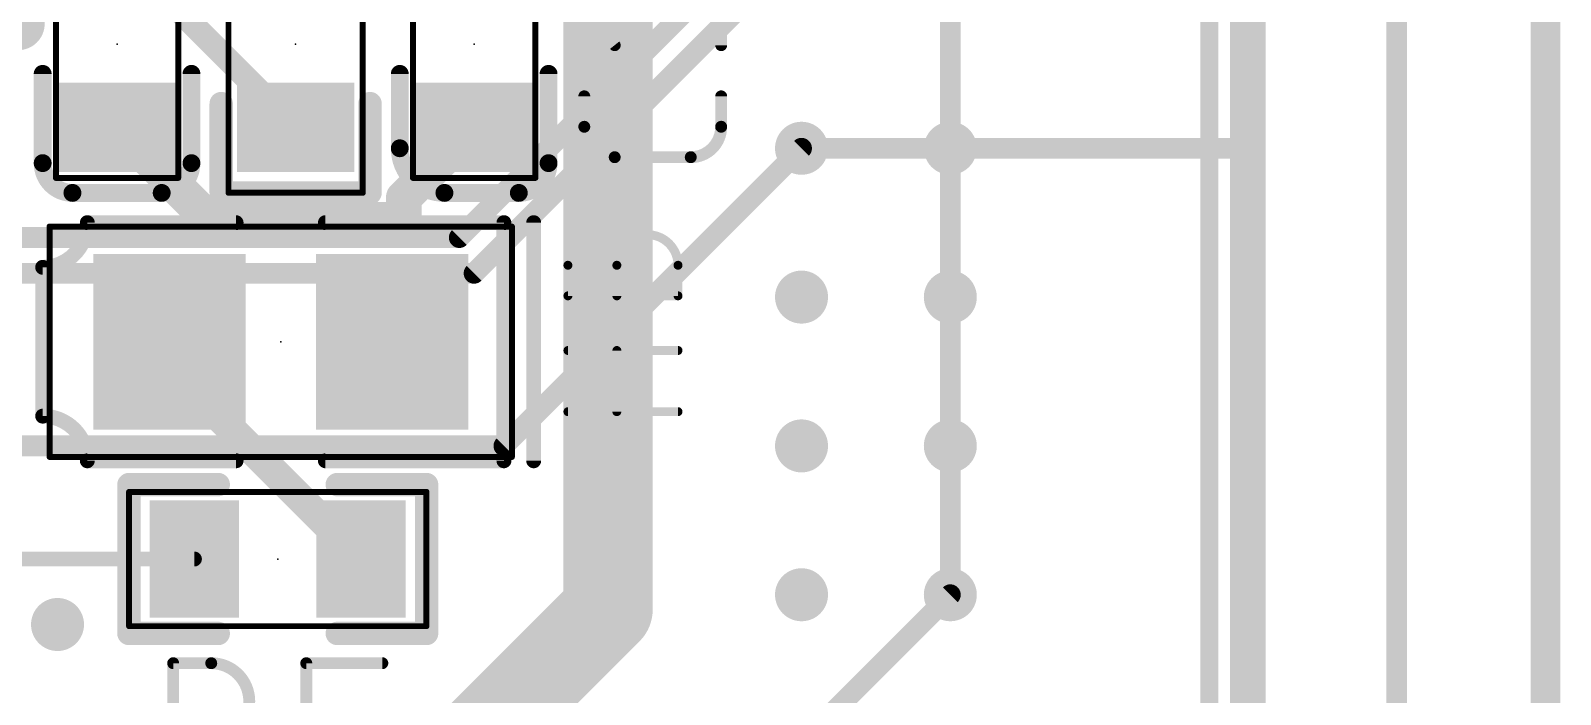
# Model space of a CAD drawing. Extents: x -5 to 103, y -6 to 58.
# Drawn here: x 89.94 to 103, y 14.39 to 20.05 of the extents above; entities that cross this region are included whole.
import ezdxf

# ---------------------------------------------------------------- set-up
doc = ezdxf.new("R2010")
doc.units = 0
for name, color, linetype in [('1', 12, 'CONTINUOUS'), ('16', 132, 'CONTINUOUS'), ('18', 110, 'CONTINUOUS'), ('20', 31, 'CONTINUOUS'), ('21', 40, 'CONTINUOUS'), ('23', 53, 'CONTINUOUS'), ('25', 40, 'CONTINUOUS'), ('39', 12, 'CONTINUOUS')]:
    doc.layers.add(name, color=color, linetype=linetype)

# ---------------------------------------------------------------- blocks, each defined once
blk = doc.blocks.new('RECT')
blk.add_solid([(-0.5, -0.5), (0.5, -0.5), (-0.5, 0.5), (0.5, 0.5)])
blk = doc.blocks.new('ROUNDV')
at = {"const_width": 0.5}
blk.add_lwpolyline([(0, -0.25, 1), (0, 0.25, 1), (0, -0.25)], format="xyb", dxfattribs=at)

msp = doc.modelspace()

# ---------------------------------------------------------------- linework, layer by layer
at = {"layer": '1'}
for points, const_width in [([(102.87, -6.35), (102.87, 54.61)], 0.254), ([(97.79, 15.24), (97.79, 22.86)], 0.1778), ([(101.6, 22.86), (101.6, 0)], 0.1778), ([(94.869, 15.113), (94.869, 20.701)], 0.762), ([(92.202, 19.2278), (90.7796, 20.6502)], 0.2032), ([(90.678, 19.2278), (91.4654, 18.4404)], 0.3048), ([(93.125, 18.6268), (93.726, 19.2278)], 0.3048), ([(93.125, 18.4404), (93.125, 18.6268)], 0.3048), ([(91.4654, 18.4404), (93.125, 18.4404)], 0.3048), ([(91.125, 17.399), (91.125, 17.1806)], 0.254), ([(92.7608, 15.5448), (91.125, 17.1806)], 0.254), ([(89.8652, 15.5448), (91.3384, 15.5448)], 0.127), ([(94.869, 15.113), (91.948, 12.192)], 0.762), ([(92.456, 9.906), (97.79, 15.24)], 0.1778)]:
    msp.add_lwpolyline(points, dxfattribs=dict(at, const_width=const_width))
for points, const_width in [([(90.7319, 19.2817, 1), (90.6241, 19.1739)], 0.1524), ([(93.7799, 19.1739, 1), (93.6721, 19.2817)], 0.1524), ([(92.1661, 19.1919, 1), (92.2379, 19.2637)], 0.1016), ([(93.2012, 18.6268, 1), (93.0488, 18.6268)], 0.1524), ([(93.0711, 18.6807, 1), (93.1789, 18.5729)], 0.1524), ([(91.4654, 18.5166, 1), (91.4654, 18.3642)], 0.1524), ([(91.4115, 18.3865, 1), (91.5193, 18.4943)], 0.1524), ([(93.125, 18.3642, 1), (93.125, 18.5166)], 0.1524), ([(93.0488, 18.4404, 1), (93.2012, 18.4404)], 0.1524), ([(91.1885, 17.399, 1), (91.0615, 17.399)], 0.127), ([(91.1699, 17.2255, 1), (91.0801, 17.1357)], 0.127), ([(91.0615, 17.1806, 1), (91.1885, 17.1806)], 0.127), ([(91.3384, 15.513, 1), (91.3384, 15.5766)], 0.0635), ([(92.7159, 15.4999, 1), (92.8057, 15.5897)], 0.127), ([(95.0037, 14.9783, 1), (94.7343, 15.2477)], 0.381), ([(94.6785, 15.113, 1), (95.0595, 15.113)], 0.381), ([(97.7456, 15.24, 1), (97.8345, 15.24)], 0.0889), ([(97.8214, 15.2086, 1), (97.7586, 15.2714)], 0.0889)]:
    msp.add_lwpolyline(points, format="xyb", dxfattribs=dict(at, const_width=const_width))
at = {"layer": '16'}
for points, const_width in [([(100.33, -1.27), (100.33, 46.99)], 0.3048), ([(100.33, 19.05), (100.33, 30.48)], 0.1778), ([(93.599, 18.288), (96.3168, 21.0058)], 0.1778), ([(93.7253, 17.9832), (96.4431, 20.701)], 0.1778), ([(93.98, 16.51), (96.52, 19.05)], 0.1778), ([(96.52, 19.05), (100.33, 19.05)], 0.1778), ([(80.3141, 18.288), (93.599, 18.288)], 0.1778), ([(86.487, 17.9832), (93.7253, 17.9832)], 0.1778), ([(80.01, 16.51), (93.98, 16.51)], 0.1778)]:
    msp.add_lwpolyline(points, dxfattribs=dict(at, const_width=const_width))
at = {"layer": '16', "const_width": 0.0889}
for points in [[(96.52, 19.0945, 1), (96.52, 19.0055)], [(96.5514, 19.0186, 1), (96.4886, 19.0814)], [(100.2856, 19.05, 1), (100.3744, 19.05)], [(100.33, 19.0055, 1), (100.33, 19.0945)], [(93.5676, 18.3194, 1), (93.6304, 18.2566)], [(93.599, 18.2435, 1), (93.599, 18.3325)], [(93.6938, 18.0146, 1), (93.7567, 17.9518)], [(93.7253, 17.9387, 1), (93.7253, 18.0277)], [(93.9486, 16.5414, 1), (94.0114, 16.4786)], [(93.98, 16.4656, 1), (93.98, 16.5545)]]:
    msp.add_lwpolyline(points, format="xyb", dxfattribs=at)
at = {"layer": '20', "const_width": 0.1524}
msp.add_lwpolyline([(100, 5), (100, 40)], dxfattribs=at)
at = {"layer": '21'}
for points, const_width in [([(90.043, 19.685), (90.043, 18.923)], 0.1524), ([(91.313, 18.923), (91.313, 19.685)], 0.1524), ([(93.091, 19.685), (93.091, 19.05)], 0.1524), ([(94.361, 18.923), (94.361, 19.685)], 0.1524), ([(91.567, 19.431), (91.567, 18.669)], 0.2), ([(92.837, 18.669), (92.837, 19.431)], 0.2), ([(90.297, 18.669), (91.059, 18.669)], 0.1524), ([(91.567, 18.669), (92.837, 18.669)], 0.2), ([(93.472, 18.669), (94.107, 18.669)], 0.1524), ([(91.694, 18.415), (90.424, 18.415)], 0.127), ([(92.456, 18.415), (93.98, 18.415)], 0.127), ([(93.98, 18.415), (93.98, 16.383)], 0.127), ([(94.234, 18.415), (94.234, 16.383)], 0.127), ([(90.043, 18.034), (90.043, 16.764)], 0.127), ([(94.5261, 17.7906), (94.5261, 18.0516)], 0.0762), ([(94.9438, 17.7906), (94.9438, 18.0516)], 0.0762), ([(95.4659, 18.0516), (95.4659, 17.7906)], 0.0762), ([(95.4659, 17.7906), (94.5261, 17.7906)], 0.0762), ([(94.5261, 17.3242), (95.4659, 17.3242)], 0.0762), ([(94.9438, 16.8021), (94.9438, 17.3242)], 0.0762), ([(95.4659, 16.8021), (94.5261, 16.8021)], 0.0762), ([(91.694, 16.383), (90.424, 16.383)], 0.127), ([(93.98, 16.383), (92.456, 16.383)], 0.127), ([(90.7796, 14.9098), (90.7796, 16.1798)], 0.2), ([(90.7796, 16.1798), (91.5416, 16.1798)], 0.2), ([(93.3196, 16.1798), (92.5576, 16.1798)], 0.2), ([(93.3196, 14.9098), (93.3196, 16.1798)], 0.2), ([(91.5416, 14.9098), (90.7796, 14.9098)], 0.2), ([(92.5576, 14.9098), (93.3196, 14.9098)], 0.2)]:
    msp.add_lwpolyline(points, dxfattribs=dict(at, const_width=const_width))
for points, const_width in [([(90.0811, 19.685, 1), (90.0049, 19.685)], 0.0762), ([(91.3511, 19.685, 1), (91.2749, 19.685)], 0.0762), ([(93.1291, 19.685, 1), (93.0529, 19.685)], 0.0762), ([(94.3991, 19.685, 1), (94.3229, 19.685)], 0.0762), ([(91.617, 19.431, 1), (91.517, 19.431)], 0.1), ([(92.887, 19.431, 1), (92.787, 19.431)], 0.1), ([(93.091, 19.05, 0.4142), (93.472, 18.669)], 0.1524), ([(93.1291, 19.05, 1), (93.0529, 19.05)], 0.0762), ([(93.0529, 19.05, 1), (93.1291, 19.05)], 0.0762), ([(90.043, 18.923, 0.4142), (90.297, 18.669)], 0.1524), ([(90.0811, 18.923, 1), (90.0049, 18.923)], 0.0762), ([(90.0049, 18.923, 1), (90.0811, 18.923)], 0.0762), ([(91.059, 18.669, 0.4142), (91.313, 18.923)], 0.1524), ([(91.3511, 18.923, 1), (91.2749, 18.923)], 0.0762), ([(91.2749, 18.923, 1), (91.3511, 18.923)], 0.0762), ([(94.107, 18.669, 0.4142), (94.361, 18.923)], 0.1524), ([(94.3991, 18.923, 1), (94.3229, 18.923)], 0.0762), ([(94.3229, 18.923, 1), (94.3991, 18.923)], 0.0762), ([(90.297, 18.7071, 1), (90.297, 18.6309)], 0.0762), ([(90.297, 18.6309, 1), (90.297, 18.7071)], 0.0762), ([(91.059, 18.7071, 1), (91.059, 18.6309)], 0.0762), ([(91.059, 18.6309, 1), (91.059, 18.7071)], 0.0762), ([(91.567, 18.719, 1), (91.567, 18.619)], 0.1), ([(91.517, 18.669, 1), (91.617, 18.669)], 0.1), ([(92.787, 18.669, 1), (92.887, 18.669)], 0.1), ([(92.837, 18.619, 1), (92.837, 18.719)], 0.1), ([(93.472, 18.7071, 1), (93.472, 18.6309)], 0.0762), ([(93.472, 18.6309, 1), (93.472, 18.7071)], 0.0762), ([(94.107, 18.7071, 1), (94.107, 18.6309)], 0.0762), ([(94.107, 18.6309, 1), (94.107, 18.7071)], 0.0762), ([(90.043, 18.034, 0.4142), (90.424, 18.415)], 0.127), ([(90.4558, 18.415, 1), (90.3923, 18.415)], 0.0635), ([(90.424, 18.4467, 1), (90.424, 18.3833)], 0.0635), ([(91.694, 18.3833, 1), (91.694, 18.4467)], 0.0635), ([(92.456, 18.4467, 1), (92.456, 18.3833)], 0.0635), ([(94.0118, 18.415, 1), (93.9483, 18.415)], 0.0635), ([(93.98, 18.3833, 1), (93.98, 18.4467)], 0.0635), ([(94.2658, 18.415, 1), (94.2023, 18.415)], 0.0635), ([(94.9438, 18.0516, 1), (94.5261, 18.0516)], 0.0762), ([(95.4659, 18.0516, 1), (94.9438, 18.0516)], 0.0762), ([(90.043, 18.0658, 1), (90.043, 18.0023)], 0.0635), ([(90.0748, 18.034, 1), (90.0113, 18.034)], 0.0635), ([(94.5451, 18.0516, 1), (94.5071, 18.0516)], 0.0381), ([(94.5071, 18.0516, 1), (94.5451, 18.0516)], 0.0381), ([(94.9628, 18.0516, 1), (94.9247, 18.0516)], 0.0381), ([(94.9247, 18.0516, 1), (94.9628, 18.0516)], 0.0381), ([(94.9247, 18.0516, 1), (94.9628, 18.0516)], 0.0381), ([(95.4468, 18.0516, 1), (95.4849, 18.0516)], 0.0381), ([(95.4849, 18.0516, 1), (95.4469, 18.0516)], 0.0381), ([(94.5261, 17.8096, 1), (94.5261, 17.7715)], 0.0381), ([(94.5071, 17.7906, 1), (94.5451, 17.7906)], 0.0381), ([(94.9247, 17.7906, 1), (94.9628, 17.7906)], 0.0381), ([(95.4469, 17.7906, 1), (95.4849, 17.7906)], 0.0381), ([(95.4659, 17.7715, 1), (95.4659, 17.8096)], 0.0381), ([(94.5261, 17.3433, 1), (94.5261, 17.3052)], 0.0381), ([(94.9628, 17.3242, 1), (94.9247, 17.3242)], 0.0381), ([(95.4659, 17.3052, 1), (95.4659, 17.3433)], 0.0381), ([(90.424, 16.383, 0.4142), (90.043, 16.764)], 0.127), ([(90.043, 16.7957, 1), (90.043, 16.7323)], 0.0635), ([(90.0113, 16.764, 1), (90.0748, 16.764)], 0.0635), ([(94.5261, 16.8211, 1), (94.5261, 16.783)], 0.0381), ([(94.9247, 16.8021, 1), (94.9628, 16.8021)], 0.0381), ([(95.4659, 16.783, 1), (95.4659, 16.8211)], 0.0381), ([(90.424, 16.4147, 1), (90.424, 16.3513)], 0.0635), ([(90.3923, 16.383, 1), (90.4558, 16.383)], 0.0635), ([(91.694, 16.3513, 1), (91.694, 16.4147)], 0.0635), ([(92.456, 16.4147, 1), (92.456, 16.3513)], 0.0635), ([(93.9483, 16.383, 1), (94.0118, 16.383)], 0.0635), ([(93.98, 16.3513, 1), (93.98, 16.4147)], 0.0635), ([(94.2023, 16.383, 1), (94.2658, 16.383)], 0.0635), ([(90.8296, 16.1798, 1), (90.7296, 16.1798)], 0.1), ([(90.7796, 16.2298, 1), (90.7796, 16.1298)], 0.1), ([(91.5416, 16.1298, 1), (91.5416, 16.2298)], 0.1), ([(92.5576, 16.2298, 1), (92.5576, 16.1298)], 0.1), ([(93.3696, 16.1798, 1), (93.2696, 16.1798)], 0.1), ([(93.3196, 16.1298, 1), (93.3196, 16.2298)], 0.1), ([(90.7796, 14.9598, 1), (90.7796, 14.8598)], 0.1), ([(90.7296, 14.9098, 1), (90.8296, 14.9098)], 0.1), ([(91.5416, 14.8598, 1), (91.5416, 14.9598)], 0.1), ([(92.5576, 14.9598, 1), (92.5576, 14.8598)], 0.1), ([(93.2696, 14.9098, 1), (93.3696, 14.9098)], 0.1), ([(93.3196, 14.8598, 1), (93.3196, 14.9598)], 0.1)]:
    msp.add_lwpolyline(points, format="xyb", dxfattribs=dict(at, const_width=const_width))
at = {"layer": '23'}
for p in [(90.678, 19.939), (92.202, 19.939), (93.726, 19.939), (92.075, 17.399), (92.0496, 15.5448)]:
    msp.add_point(p, dxfattribs=at)
at = {"layer": '25', "const_width": 0.1016}
for points in [[(95.8342, 19.9296), (95.8342, 20.5787)], [(94.9254, 19.9296), (94.6658, 20.2542)], [(94.6658, 19.2334), (94.6658, 19.4931)], [(95.8342, 19.4931), (95.8342, 19.2334)], [(95.5746, 18.9738), (94.9254, 18.9738)], [(91.1572, 13.4874), (91.1572, 14.6558)], [(91.1572, 14.6558), (91.4818, 14.6558)], [(92.2929, 14.1365), (92.2929, 14.6558)], [(92.2929, 14.6558), (92.942, 14.6558)]]:
    msp.add_lwpolyline(points, dxfattribs=at)
at = {"layer": '25'}
for points, const_width in [([(94.9056, 19.9138, 1), (94.9453, 19.9455)], 0.0508), ([(95.8088, 19.9296, 1), (95.8596, 19.9296)], 0.0508), ([(94.6912, 19.4931, 1), (94.6404, 19.4931)], 0.0508), ([(95.8596, 19.4931, 1), (95.8088, 19.4931)], 0.0508), ([(94.6658, 19.2334, 0.4142), (94.9254, 18.9738)], 0.1016), ([(94.6912, 19.2334, 1), (94.6404, 19.2334)], 0.0508), ([(94.6404, 19.2334, 1), (94.6912, 19.2334)], 0.0508), ([(95.5746, 18.9738, 0.4142), (95.8342, 19.2334)], 0.1016), ([(95.8596, 19.2334, 1), (95.8088, 19.2334)], 0.0508), ([(95.8088, 19.2334, 1), (95.8596, 19.2334)], 0.0508), ([(94.9254, 18.9992, 1), (94.9254, 18.9484)], 0.0508), ([(94.9254, 18.9484, 1), (94.9254, 18.9992)], 0.0508), ([(95.5746, 18.9992, 1), (95.5746, 18.9484)], 0.0508), ([(95.5746, 18.9484, 1), (95.5746, 18.9992)], 0.0508), ([(91.1826, 14.6558, 1), (91.1318, 14.6558)], 0.0508), ([(91.1572, 14.6812, 1), (91.1572, 14.6304)], 0.0508), ([(91.4818, 14.0067, 1), (91.4818, 14.6558)], 0.1016), ([(91.4818, 14.6812, 1), (91.4818, 14.6304)], 0.0508), ([(91.4818, 14.6304, 1), (91.4818, 14.6812)], 0.0508), ([(92.3183, 14.6558, 1), (92.2675, 14.6558)], 0.0508), ([(92.2929, 14.6812, 1), (92.2929, 14.6304)], 0.0508), ([(92.942, 14.6304, 1), (92.942, 14.6812)], 0.0508)]:
    msp.add_lwpolyline(points, format="xyb", dxfattribs=dict(at, const_width=const_width))
at = {"layer": '39', "const_width": 0.0508}
for points in [[(91.629, 18.67), (91.629, 21.208)], [(92.775, 21.208), (92.775, 18.67)], [(90.1558, 18.797), (90.1558, 21.081)], [(91.2002, 21.081), (91.2002, 18.797)], [(93.2038, 18.797), (93.2038, 21.081)], [(94.2482, 21.081), (94.2482, 18.797)], [(91.2002, 18.797), (90.1558, 18.797)], [(94.2482, 18.797), (93.2038, 18.797)], [(92.775, 18.67), (91.629, 18.67)], [(90.102, 18.382), (94.048, 18.382)], [(90.102, 16.416), (90.102, 18.382)], [(94.048, 18.382), (94.048, 16.416)], [(94.048, 16.416), (90.102, 16.416)], [(90.7806, 14.9718), (90.7806, 16.1178)], [(90.7806, 16.1178), (93.3186, 16.1178)], [(93.3186, 16.1178), (93.3186, 14.9718)], [(93.3186, 14.9718), (90.7806, 14.9718)]]:
    msp.add_lwpolyline(points, dxfattribs=at)
at = {"layer": '39', "const_width": 0.0254}
for points in [[(90.1558, 18.8097, 1), (90.1558, 18.7843)], [(90.1431, 18.797, 1), (90.1685, 18.797)], [(91.1875, 18.797, 1), (91.2129, 18.797)], [(91.2002, 18.7843, 1), (91.2002, 18.8097)], [(93.2038, 18.8097, 1), (93.2038, 18.7843)], [(93.1911, 18.797, 1), (93.2165, 18.797)], [(94.2355, 18.797, 1), (94.2609, 18.797)], [(94.2482, 18.7843, 1), (94.2482, 18.8097)], [(91.629, 18.6827, 1), (91.629, 18.6573)], [(91.6163, 18.67, 1), (91.6417, 18.67)], [(92.7623, 18.67, 1), (92.7877, 18.67)], [(92.775, 18.6573, 1), (92.775, 18.6827)], [(90.102, 18.3947, 1), (90.102, 18.3693)], [(90.1147, 18.382, 1), (90.0893, 18.382)], [(94.0607, 18.382, 1), (94.0353, 18.382)], [(94.048, 18.3693, 1), (94.048, 18.3947)], [(90.102, 16.4287, 1), (90.102, 16.4033)], [(90.0893, 16.416, 1), (90.1147, 16.416)], [(94.0353, 16.416, 1), (94.0607, 16.416)], [(94.048, 16.4033, 1), (94.048, 16.4287)], [(90.7933, 16.1178, 1), (90.7679, 16.1178)], [(90.7806, 16.1305, 1), (90.7806, 16.1051)], [(93.3313, 16.1178, 1), (93.3059, 16.1178)], [(93.3186, 16.1051, 1), (93.3186, 16.1305)], [(90.7806, 14.9845, 1), (90.7806, 14.9591)], [(90.7679, 14.9718, 1), (90.7933, 14.9718)], [(93.3059, 14.9718, 1), (93.3313, 14.9718)], [(93.3186, 14.9591, 1), (93.3186, 14.9845)]]:
    msp.add_lwpolyline(points, format="xyb", dxfattribs=at)

# ---------------------------------------------------------------- block references
at = {"layer": '1', "xscale": 0.762, "yscale": 1.0008}
for p, rotation in [((90.678, 19.2278), 90), ((92.202, 19.2278), 90), ((93.726, 19.2278), 270), ((91.3384, 15.5448), 180), ((92.7608, 15.5448), 180)]:
    msp.add_blockref('RECT', p, dxfattribs=dict(at, rotation=rotation))
at = {"layer": '1', "xscale": 1.3, "yscale": 1.5}
for p in [(91.125, 17.399), (93.025, 17.399)]:
    msp.add_blockref('RECT', p, dxfattribs=at)
at = {"layer": '18', "xscale": 0.4524, "yscale": 0.4524}
for p in [(89.8342, 20.1131), (89.8342, 20.1131), (96.52, 19.05), (96.52, 19.05), (97.79, 19.05), (97.79, 19.05), (96.52, 17.78), (96.52, 17.78), (97.79, 17.78), (97.79, 17.78), (96.52, 16.51), (96.52, 16.51), (97.79, 16.51), (97.79, 16.51), (96.52, 15.24), (96.52, 15.24), (97.79, 15.24), (97.79, 15.24), (90.17, 14.986), (90.17, 14.986)]:
    msp.add_blockref('ROUNDV', p, dxfattribs=at)

doc.saveas('drawing.dxf')
